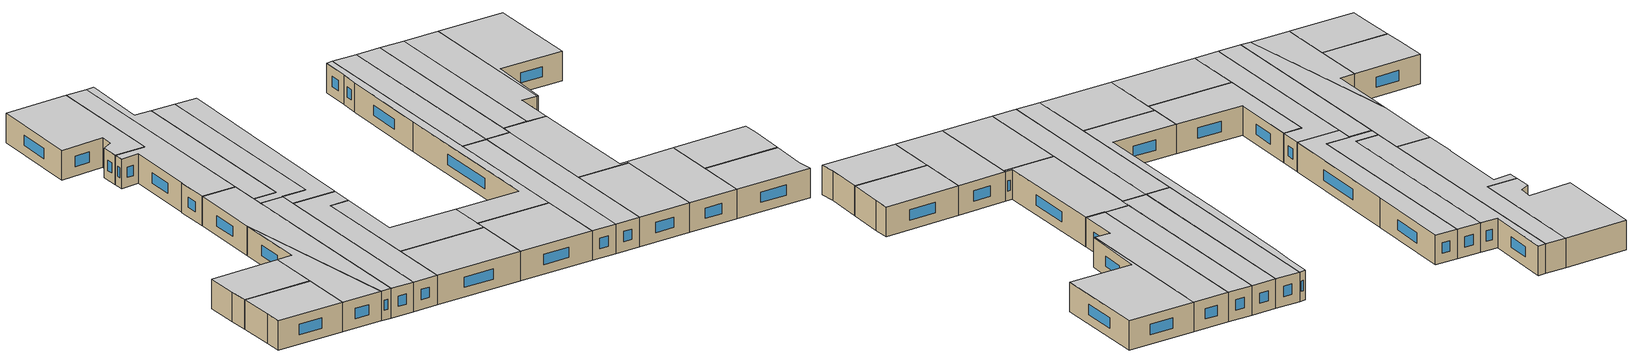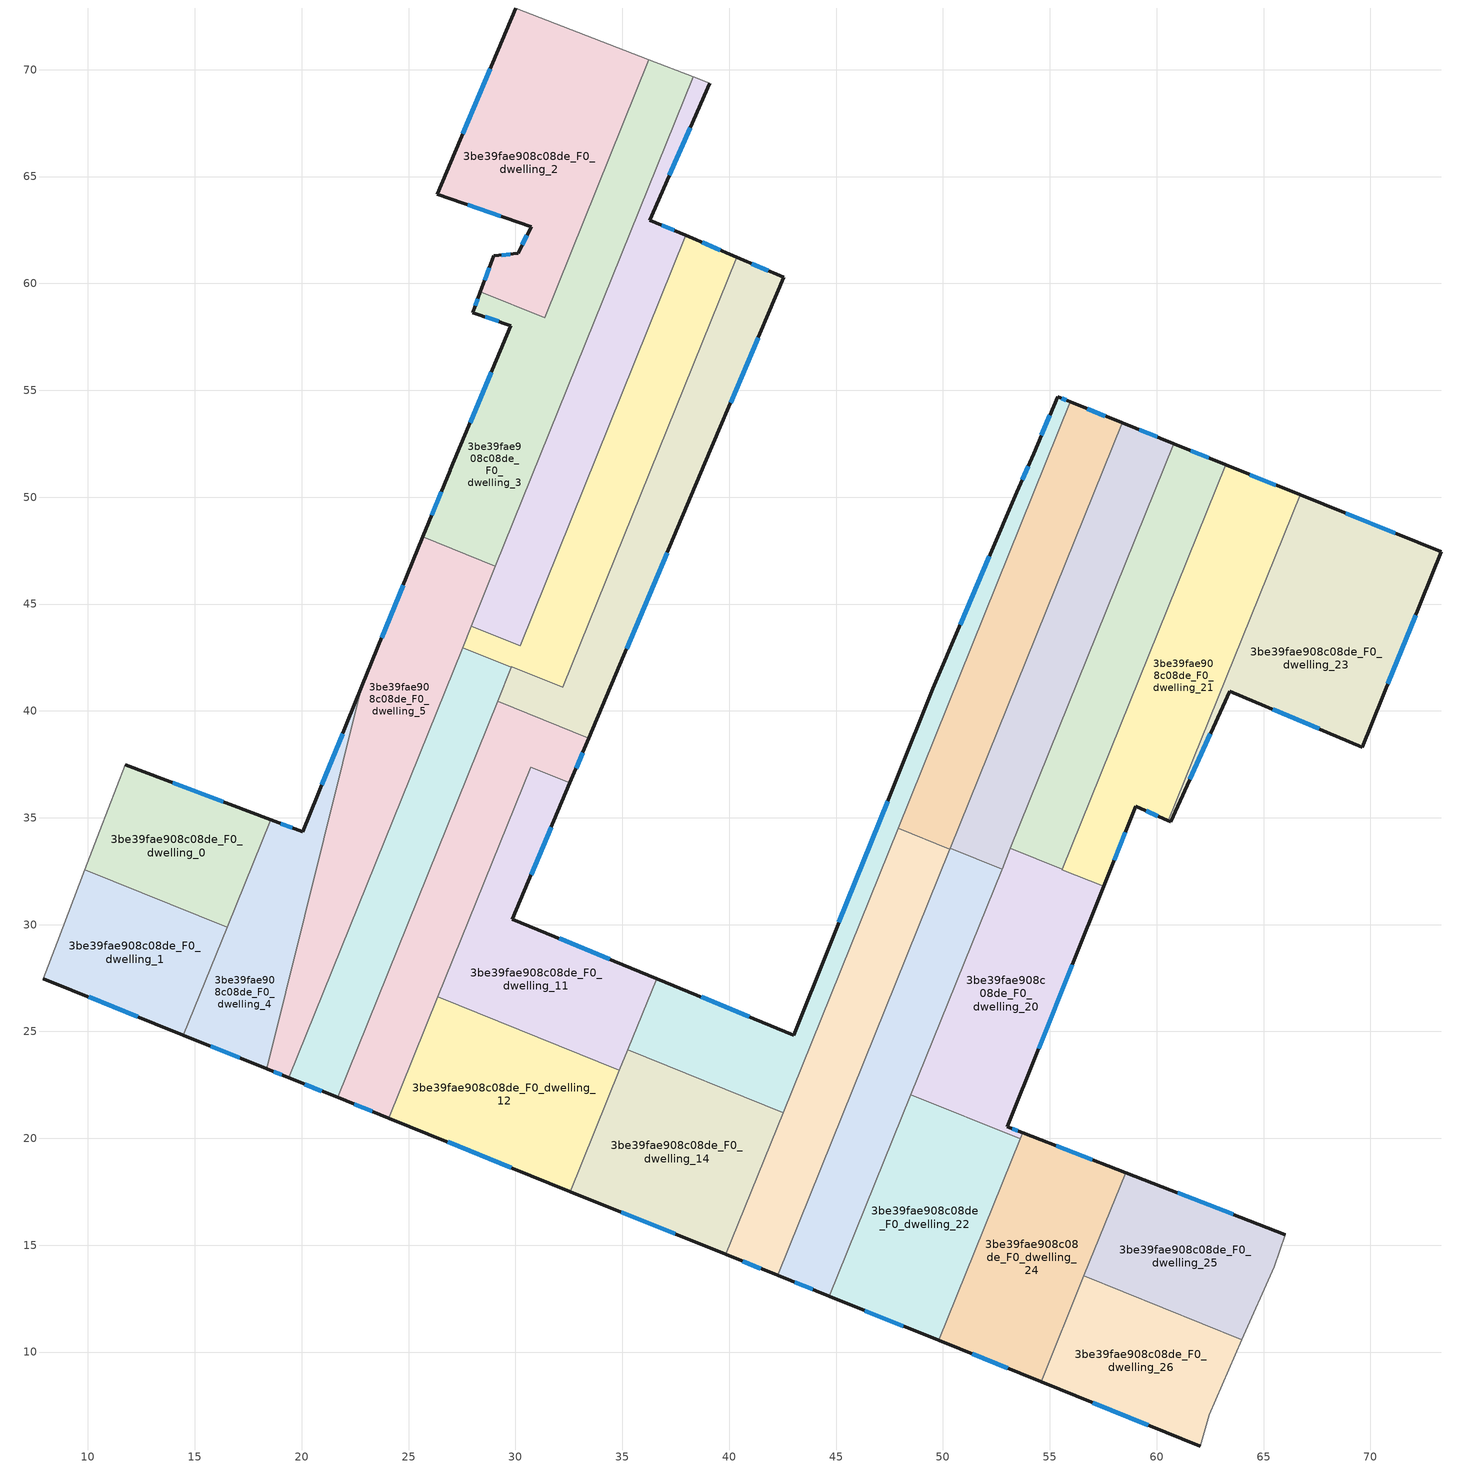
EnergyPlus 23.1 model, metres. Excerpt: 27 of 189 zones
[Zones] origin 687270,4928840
3be39fae908c08de_F0_dwelling_0
 floor ground (EU_floor_Construction): 18.54,34.91 16.51,29.87 9.85,32.56 10.54,34.39 11.75,37.49 z0
 wall outside (EU_wall_Construction): 18.54,34.91 11.75,37.49 z0:3
 wall to 3be39fae908c08de_F0_dwelling_1 (EU_wall_Construction): 9.85,32.56 16.51,29.87 z0:3
 wall adiabatic (EU_wall_Construction): 11.75,37.49 10.54,34.39 9.85,32.56 z0:3
 wall to 3be39fae908c08de_F0_dwelling_4 (EU_wall_Construction): 16.51,29.87 18.54,34.91 z0:3
 window (EU_Window_Construction): 16.33,35.75 13.96,36.65 z0.98:2.02
 ceiling to 3be39fae908c08de_F1_dwelling_0 (EU_floor_Construction): 16.51,29.87 18.54,34.91 11.75,37.49 10.54,34.39 9.85,32.56 z3
3be39fae908c08de_F0_dwelling_1
 floor ground (EU_floor_Construction): 16.51,29.87 14.47,24.83 7.91,27.48 8.56,29.18 9.85,32.56 z0
 wall outside (EU_wall_Construction): 7.91,27.48 14.47,24.83 z0:3
 wall adiabatic (EU_wall_Construction): 9.85,32.56 8.56,29.18 7.91,27.48 z0:3
 wall to 3be39fae908c08de_F0_dwelling_4 (EU_wall_Construction): 14.47,24.83 16.5,29.87 z0:3
 window (EU_Window_Construction): 10.04,26.62 12.34,25.69 z0.98:2.02
 ceiling to 3be39fae908c08de_F1_dwelling_1 (EU_floor_Construction): 14.47,24.83 16.51,29.87 9.85,32.56 8.56,29.18 7.91,27.48 z3
3be39fae908c08de_F0_dwelling_10
 floor ground (EU_floor_Construction): 33.43,38.72 32.55,36.63 30.71,37.37 24.07,20.95 21.68,21.91 29.17,40.44 z0
 wall outside (EU_wall_Construction): 32.55,36.63 33.43,38.72 / 21.68,21.91 24.07,20.95 z0:3
 wall to 3be39fae908c08de_F0_dwelling_9 (EU_wall_Construction): 33.43,38.72 29.17,40.44 z0:3
 wall to 3be39fae908c08de_F0_dwelling_11 (EU_wall_Construction): 26.36,26.62 30.71,37.37 32.55,36.63 z0:3
 wall to 3be39fae908c08de_F0_dwelling_8 (EU_wall_Construction): 29.17,40.44 21.68,21.91 z0:3
 wall to 3be39fae908c08de_F0_dwelling_12 (EU_wall_Construction): 24.07,20.95 26.36,26.62 z0:3
 window (EU_Window_Construction): 32.84,37.31 33.14,38.04 / 22.46,21.6 23.29,21.26 z0.98:2.02
 ceiling to 3be39fae908c08de_F1_dwelling_10 (EU_floor_Construction): 24.07,20.95 30.71,37.37 32.55,36.63 33.43,38.72 29.17,40.44 21.68,21.91 z3
3be39fae908c08de_F0_dwelling_11
 floor ground (EU_floor_Construction): 32.55,36.63 29.86,30.26 36.6,27.47 34.87,23.18 26.36,26.62 30.71,37.37 z0
 wall outside (EU_wall_Construction): 36.6,27.47 29.86,30.26 32.55,36.63 z0:3
 wall to 3be39fae908c08de_F0_dwelling_12 (EU_wall_Construction): 26.36,26.62 34.87,23.18 z0:3
 wall to 3be39fae908c08de_F0_dwelling_13 (EU_wall_Construction): 35.25,24.14 36.6,27.47 z0:3
 wall to 3be39fae908c08de_F0_dwelling_14 (EU_wall_Construction): 34.87,23.18 35.25,24.14 z0:3
 window (EU_Window_Construction): 30.74,32.33 31.68,34.56 / 34.41,28.38 32.05,29.35 z0.98:2.02
 ceiling to 3be39fae908c08de_F1_dwelling_11 (EU_floor_Construction): 34.87,23.18 36.6,27.47 29.86,30.26 32.55,36.63 30.71,37.37 26.36,26.62 z3
3be39fae908c08de_F0_dwelling_12
 floor ground (EU_floor_Construction): 34.87,23.18 32.57,17.51 24.07,20.95 26.36,26.62 z0
 wall outside (EU_wall_Construction): 24.07,20.95 32.57,17.51 z0:3
 wall to 3be39fae908c08de_F0_dwelling_14 (EU_wall_Construction): 32.57,17.51 34.87,23.18 z0:3
 window (EU_Window_Construction): 26.84,19.83 29.81,18.63 z0.98:2.02
 ceiling to 3be39fae908c08de_F1_dwelling_12 (EU_floor_Construction): 32.57,17.51 34.87,23.18 26.36,26.62 24.07,20.95 z3
3be39fae908c08de_F0_dwelling_13
 floor ground (EU_floor_Construction): 55.97,54.45 42.53,21.2 35.25,24.14 36.6,27.47 43.02,24.83 49.52,41.05 53.45,50.23 54.24,52.04 55.37,54.7 z0
 wall outside (EU_wall_Construction): 55.97,54.45 55.37,54.7 54.24,52.04 53.45,50.23 49.52,41.05 43.02,24.83 36.6,27.47 z0:3
 wall to 3be39fae908c08de_F0_dwelling_14 (EU_wall_Construction): 35.25,24.14 42.53,21.2 z0:3
 wall to 3be39fae908c08de_F0_dwelling_15 (EU_wall_Construction): 47.91,34.51 55.97,54.45 z0:3
 wall to 3be39fae908c08de_F0_dwelling_17 (EU_wall_Construction): 42.53,21.2 47.91,34.51 z0:3
 window (EU_Window_Construction): 47.41,35.77 45.14,30.1 / 52.17,47.24 50.8,44.03 / 53.99,51.45 53.71,50.81 / 55,53.83 54.61,52.9 / 55.77,54.53 55.57,54.62 / 40.93,25.69 38.69,26.61 z0.98:2.02
 ceiling to 3be39fae908c08de_F1_dwelling_13 (EU_floor_Construction): 42.53,21.2 55.97,54.45 55.37,54.7 54.24,52.04 53.45,50.23 49.52,41.05 43.02,24.83 36.6,27.47 35.25,24.14 z3
3be39fae908c08de_F0_dwelling_14
 floor ground (EU_floor_Construction): 42.53,21.2 39.85,14.57 32.57,17.51 35.25,24.14 z0
 wall outside (EU_wall_Construction): 32.57,17.51 39.85,14.57 z0:3
 wall to 3be39fae908c08de_F0_dwelling_17 (EU_wall_Construction): 39.85,14.57 42.53,21.2 z0:3
 window (EU_Window_Construction): 34.94,16.55 37.48,15.53 z0.98:2.02
 ceiling to 3be39fae908c08de_F1_dwelling_14 (EU_floor_Construction): 39.85,14.57 42.53,21.2 35.25,24.14 32.57,17.51 z3
3be39fae908c08de_F0_dwelling_15
 floor ground (EU_floor_Construction): 58.39,53.47 50.33,33.53 47.91,34.51 55.97,54.45 z0
 wall outside (EU_wall_Construction): 58.39,53.47 55.97,54.45 z0:3
 wall to 3be39fae908c08de_F0_dwelling_19 (EU_wall_Construction): 47.91,34.51 50.33,33.53 50.35,33.58 z0:3
 wall to 3be39fae908c08de_F0_dwelling_16 (EU_wall_Construction): 50.35,33.58 58.39,53.47 z0:3
 window (EU_Window_Construction): 57.6,53.79 56.76,54.13 z0.98:2.02
 ceiling to 3be39fae908c08de_F1_dwelling_15 (EU_floor_Construction): 50.33,33.53 58.39,53.47 55.97,54.45 47.91,34.51 z3
3be39fae908c08de_F0_dwelling_16
 floor ground (EU_floor_Construction): 60.81,52.5 52.77,32.6 50.35,33.58 58.39,53.47 z0
 wall outside (EU_wall_Construction): 60.81,52.5 58.39,53.47 z0:3
 wall to 3be39fae908c08de_F0_dwelling_19 (EU_wall_Construction): 50.35,33.58 52.77,32.6 z0:3
 wall to 3be39fae908c08de_F0_dwelling_18 (EU_wall_Construction): 53.16,33.57 60.81,52.5 z0:3
 wall to 3be39fae908c08de_F0_dwelling_20 (EU_wall_Construction): 52.77,32.6 53.16,33.57 z0:3
 window (EU_Window_Construction): 60.02,52.81 59.17,53.16 z0.98:2.02
 ceiling to 3be39fae908c08de_F1_dwelling_16 (EU_floor_Construction): 52.77,32.6 60.81,52.5 58.39,53.47 50.35,33.58 z3
3be39fae908c08de_F0_dwelling_17
 floor ground (EU_floor_Construction): 50.33,33.53 42.27,13.59 39.85,14.57 47.91,34.51 z0
 wall outside (EU_wall_Construction): 39.85,14.57 42.27,13.59 z0:3
 wall to 3be39fae908c08de_F0_dwelling_19 (EU_wall_Construction): 42.27,13.59 50.33,33.53 47.91,34.51 z0:3
 window (EU_Window_Construction): 40.64,14.25 41.48,13.91 z0.98:2.02
 ceiling to 3be39fae908c08de_F1_dwelling_17 (EU_floor_Construction): 42.27,13.59 50.33,33.53 47.91,34.51 39.85,14.57 z3
3be39fae908c08de_F0_dwelling_18
 floor ground (EU_floor_Construction): 63.22,51.52 55.58,32.6 53.16,33.58 60.81,52.5 z0
 wall outside (EU_wall_Construction): 63.22,51.52 60.81,52.5 z0:3
 wall to 3be39fae908c08de_F0_dwelling_20 (EU_wall_Construction): 53.16,33.58 55.58,32.6 z0:3
 wall to 3be39fae908c08de_F0_dwelling_21 (EU_wall_Construction): 55.58,32.6 63.22,51.52 z0:3
 window (EU_Window_Construction): 62.44,51.84 61.59,52.18 z0.98:2.02
 ceiling to 3be39fae908c08de_F1_dwelling_18 (EU_floor_Construction): 55.58,32.6 63.22,51.52 60.81,52.5 53.16,33.58 z3
3be39fae908c08de_F0_dwelling_19
 floor ground (EU_floor_Construction): 52.77,32.6 52.75,32.55 44.69,12.61 42.27,13.59 50.33,33.53 50.35,33.58 z0
 wall outside (EU_wall_Construction): 42.27,13.59 44.69,12.61 z0:3
 wall to 3be39fae908c08de_F0_dwelling_20 (EU_wall_Construction): 48.5,22.05 52.75,32.55 52.77,32.6 z0:3
 wall to 3be39fae908c08de_F0_dwelling_22 (EU_wall_Construction): 44.69,12.61 48.5,22.05 z0:3
 window (EU_Window_Construction): 43.06,13.27 43.9,12.93 z0.98:2.02
 ceiling to 3be39fae908c08de_F1_dwelling_19 (EU_floor_Construction): 44.69,12.61 52.75,32.55 52.77,32.6 50.35,33.58 50.33,33.53 42.27,13.59 z3
3be39fae908c08de_F0_dwelling_2
 floor ground (EU_floor_Construction): 36.25,70.47 31.36,58.39 28.36,59.6 28.98,61.29 30.13,61.42 30.73,62.66 26.35,64.18 30.02,72.88 z0
 wall outside (EU_wall_Construction): 30.02,72.88 26.35,64.18 30.73,62.66 30.13,61.42 28.98,61.29 28.36,59.6 z0:3
 wall adiabatic (EU_wall_Construction): 36.25,70.47 30.02,72.88 z0:3
 wall to 3be39fae908c08de_F0_dwelling_3 (EU_wall_Construction): 28.36,59.6 31.36,58.39 36.25,70.47 z0:3
 window (EU_Window_Construction): 30.54,62.25 30.33,61.82 / 27.78,63.68 29.31,63.15 / 28.83,70.05 27.55,67.01 / 28.78,60.74 28.56,60.15 / 29.76,61.37 29.36,61.33 z0.98:2.02
 ceiling to 3be39fae908c08de_F1_dwelling_2 (EU_floor_Construction): 31.36,58.39 36.25,70.47 30.02,72.88 26.35,64.18 30.73,62.66 30.13,61.42 28.98,61.29 28.36,59.6 z3
3be39fae908c08de_F0_dwelling_20
 floor ground (EU_floor_Construction): 57.52,31.79 53.01,20.54 53.73,20.26 53.61,19.98 48.5,22.05 53.16,33.58 55.58,32.6 55.57,32.58 z0
 wall outside (EU_wall_Construction): 53.73,20.26 53.01,20.54 57.52,31.79 z0:3
 wall to 3be39fae908c08de_F0_dwelling_22 (EU_wall_Construction): 48.5,22.05 53.61,19.98 z0:3
 wall to 3be39fae908c08de_F0_dwelling_21 (EU_wall_Construction): 57.52,31.79 55.57,32.58 55.58,32.6 z0:3
 wall to 3be39fae908c08de_F0_dwelling_24 (EU_wall_Construction): 53.61,19.98 53.73,20.26 z0:3
 window (EU_Window_Construction): 53.49,20.35 53.24,20.45 / 54.48,24.2 56.05,28.13 z0.98:2.02
 ceiling to 3be39fae908c08de_F1_dwelling_20 (EU_floor_Construction): 53.73,20.26 53.01,20.54 57.52,31.79 55.57,32.58 55.58,32.6 53.16,33.58 48.5,22.05 53.61,19.98 z3
3be39fae908c08de_F0_dwelling_21
 floor ground (EU_floor_Construction): 66.71,50.11 60.54,34.85 59.02,35.55 57.52,31.79 55.57,32.58 63.22,51.52 z0
 wall outside (EU_wall_Construction): 66.71,50.11 63.22,51.52 / 57.52,31.79 59.02,35.55 60.54,34.85 z0:3
 wall to 3be39fae908c08de_F0_dwelling_23 (EU_wall_Construction): 60.54,34.85 66.71,50.11 z0:3
 window (EU_Window_Construction): 65.57,50.57 64.36,51.06 / 59.52,35.32 60.05,35.08 / 58.01,33.01 58.53,34.32 z0.98:2.02
 ceiling to 3be39fae908c08de_F1_dwelling_21 (EU_floor_Construction): 60.54,34.85 66.71,50.11 63.22,51.52 55.57,32.58 57.52,31.79 59.02,35.55 z3
3be39fae908c08de_F0_dwelling_22
 floor ground (EU_floor_Construction): 53.61,19.98 49.8,10.55 44.69,12.61 48.5,22.05 z0
 wall outside (EU_wall_Construction): 44.69,12.61 49.8,10.55 z0:3
 wall to 3be39fae908c08de_F0_dwelling_24 (EU_wall_Construction): 49.8,10.55 53.61,19.98 z0:3
 window (EU_Window_Construction): 46.35,11.94 48.14,11.22 z0.98:2.02
 ceiling to 3be39fae908c08de_F1_dwelling_22 (EU_floor_Construction): 49.8,10.55 53.61,19.98 48.5,22.05 44.69,12.61 z3
3be39fae908c08de_F0_dwelling_23
 floor ground (EU_floor_Construction): 73.31,47.43 69.62,38.3 63.41,40.92 60.65,34.81 60.54,34.85 66.71,50.11 z0
 wall outside (EU_wall_Construction): 60.54,34.85 60.65,34.81 63.41,40.92 69.62,38.3 73.31,47.43 66.71,50.11 z0:3
 window (EU_Window_Construction): 70.82,41.27 72.11,44.47 / 65.43,40.07 67.6,39.15 / 61.55,36.79 62.51,38.93 / 71.16,48.3 68.86,49.24 z0.98:2.02
 ceiling to 3be39fae908c08de_F1_dwelling_23 (EU_floor_Construction): 69.62,38.3 73.31,47.43 66.71,50.11 60.54,34.85 60.65,34.81 63.41,40.92 z3
3be39fae908c08de_F0_dwelling_24
 floor ground (EU_floor_Construction): 58.55,18.39 54.6,8.61 49.8,10.55 53.73,20.26 z0
 wall outside (EU_wall_Construction): 49.8,10.55 54.6,8.61 / 58.55,18.39 53.73,20.26 z0:3
 wall to 3be39fae908c08de_F0_dwelling_26 (EU_wall_Construction): 54.6,8.61 56.6,13.56 z0:3
 wall to 3be39fae908c08de_F0_dwelling_25 (EU_wall_Construction): 56.6,13.56 58.55,18.39 z0:3
 window (EU_Window_Construction): 51.36,9.92 53.04,9.24 / 56.98,19 55.3,19.65 z0.98:2.02
 ceiling to 3be39fae908c08de_F1_dwelling_24 (EU_floor_Construction): 54.6,8.61 58.55,18.39 53.73,20.26 49.8,10.55 z3
3be39fae908c08de_F0_dwelling_25
 floor ground (EU_floor_Construction): 66.02,15.5 65.5,14 63.99,10.58 56.6,13.56 58.55,18.39 z0
 wall outside (EU_wall_Construction): 66.02,15.5 58.55,18.39 z0:3
 wall adiabatic (EU_wall_Construction): 63.99,10.58 65.5,14 66.02,15.5 z0:3
 wall to 3be39fae908c08de_F0_dwelling_26 (EU_wall_Construction): 56.6,13.56 63.99,10.58 z0:3
 window (EU_Window_Construction): 63.59,16.44 60.98,17.45 z0.98:2.02
 ceiling to 3be39fae908c08de_F1_dwelling_25 (EU_floor_Construction): 63.99,10.58 65.5,14 66.02,15.5 58.55,18.39 56.6,13.56 z3
3be39fae908c08de_F0_dwelling_26
 floor ground (EU_floor_Construction): 63.99,10.58 62.45,7.08 62.03,5.61 54.6,8.61 56.6,13.56 z0
 wall outside (EU_wall_Construction): 54.6,8.61 62.03,5.61 z0:3
 wall adiabatic (EU_wall_Construction): 62.03,5.61 62.45,7.08 63.99,10.58 z0:3
 window (EU_Window_Construction): 57.01,7.63 59.61,6.58 z0.98:2.02
 ceiling to 3be39fae908c08de_F1_dwelling_26 (EU_floor_Construction): 62.03,5.61 62.45,7.08 63.99,10.58 56.6,13.56 54.6,8.61 z3
3be39fae908c08de_F0_dwelling_3
 floor ground (EU_floor_Construction): 38.32,69.67 29.07,46.77 25.67,48.14 26.94,51.26 26.96,51.29 29.79,58.03 28,58.63 28.36,59.6 31.36,58.39 36.25,70.47 z0
 wall outside (EU_wall_Construction): 28.36,59.6 28,58.63 29.79,58.03 26.96,51.29 26.94,51.26 25.67,48.14 z0:3
 wall adiabatic (EU_wall_Construction): 38.32,69.67 36.25,70.47 z0:3
 wall to 3be39fae908c08de_F0_dwelling_5 (EU_wall_Construction): 25.67,48.14 29.07,46.77 z0:3
 wall to 3be39fae908c08de_F0_dwelling_6 (EU_wall_Construction): 29.07,46.77 38.32,69.67 z0:3
 window (EU_Window_Construction): 28.87,55.84 27.88,53.48 / 28.58,58.43 29.21,58.22 / 28.24,59.29 28.12,58.94 / 26.53,50.24 26.09,49.15 z0.98:2.02
 ceiling to 3be39fae908c08de_F1_dwelling_3 (EU_floor_Construction): 29.07,46.77 38.32,69.67 36.25,70.47 31.36,58.39 28.36,59.6 28,58.63 29.79,58.03 26.96,51.29 26.94,51.26 25.67,48.14 z3
3be39fae908c08de_F0_dwelling_4
 floor ground (EU_floor_Construction): 22.82,41.14 18.36,23.25 14.47,24.83 18.54,34.91 20.04,34.34 z0
 wall outside (EU_wall_Construction): 22.82,41.14 20.04,34.34 18.54,34.91 / 14.47,24.83 18.36,23.25 z0:3
 wall to 3be39fae908c08de_F0_dwelling_5 (EU_wall_Construction): 18.36,23.25 22.82,41.14 z0:3
 window (EU_Window_Construction): 19.55,34.52 19.03,34.72 / 21.92,38.93 20.95,36.55 / 15.74,24.32 17.1,23.76 z0.98:2.02
 ceiling to 3be39fae908c08de_F1_dwelling_4 (EU_floor_Construction): 18.36,23.25 22.82,41.14 20.04,34.34 18.54,34.91 14.47,24.83 z3
3be39fae908c08de_F0_dwelling_5
 floor ground (EU_floor_Construction): 29.07,46.77 19.39,22.84 18.36,23.25 22.82,41.14 25.67,48.14 z0
 wall outside (EU_wall_Construction): 25.67,48.14 22.82,41.14 / 18.36,23.25 19.39,22.84 z0:3
 wall to 3be39fae908c08de_F0_dwelling_8 (EU_wall_Construction): 19.39,22.84 27.52,42.95 z0:3
 wall to 3be39fae908c08de_F0_dwelling_7 (EU_wall_Construction): 27.52,42.95 27.93,43.96 z0:3
 wall to 3be39fae908c08de_F0_dwelling_6 (EU_wall_Construction): 27.93,43.96 29.07,46.77 z0:3
 window (EU_Window_Construction): 24.74,45.87 23.75,43.42 / 18.7,23.12 19.06,22.97 z0.98:2.02
 ceiling to 3be39fae908c08de_F1_dwelling_5 (EU_floor_Construction): 19.39,22.84 29.07,46.77 25.67,48.14 22.82,41.14 18.36,23.25 z3
3be39fae908c08de_F0_dwelling_6
 floor ground (EU_floor_Construction): 39.08,69.38 36.29,62.97 37.98,62.25 30.22,43.04 27.93,43.96 38.32,69.67 z0
 wall outside (EU_wall_Construction): 37.98,62.25 36.29,62.97 39.08,69.38 z0:3
 wall adiabatic (EU_wall_Construction): 39.08,69.38 38.32,69.67 z0:3
 wall to 3be39fae908c08de_F0_dwelling_7 (EU_wall_Construction): 27.93,43.96 30.22,43.04 37.98,62.25 z0:3
 window (EU_Window_Construction): 37.2,65.05 38.17,67.29 / 37.43,62.48 36.84,62.73 z0.98:2.02
 ceiling to 3be39fae908c08de_F1_dwelling_6 (EU_floor_Construction): 30.22,43.04 37.98,62.25 36.29,62.97 39.08,69.38 38.32,69.67 27.93,43.96 z3
3be39fae908c08de_F0_dwelling_7
 floor ground (EU_floor_Construction): 40.35,61.23 32.21,41.1 29.82,42.07 29.81,42.03 27.52,42.95 27.93,43.96 30.22,43.04 37.98,62.25 z0
 wall outside (EU_wall_Construction): 40.35,61.23 37.98,62.25 z0:3
 wall to 3be39fae908c08de_F0_dwelling_9 (EU_wall_Construction): 29.81,42.03 29.82,42.07 32.21,41.1 40.35,61.23 z0:3
 wall to 3be39fae908c08de_F0_dwelling_8 (EU_wall_Construction): 27.52,42.95 29.81,42.03 z0:3
 window (EU_Window_Construction): 39.58,61.56 38.75,61.91 z0.98:2.02
 ceiling to 3be39fae908c08de_F1_dwelling_7 (EU_floor_Construction): 32.21,41.1 40.35,61.23 37.98,62.25 30.22,43.04 27.93,43.96 27.52,42.95 29.81,42.03 29.82,42.07 z3
3be39fae908c08de_F0_dwelling_8
 floor ground (EU_floor_Construction): 29.81,42.03 21.68,21.91 19.39,22.84 27.52,42.95 z0
 wall outside (EU_wall_Construction): 19.39,22.84 21.68,21.91 z0:3
 wall to 3be39fae908c08de_F0_dwelling_9 (EU_wall_Construction): 29.16,40.44 29.81,42.03 z0:3
 window (EU_Window_Construction): 20.14,22.54 20.94,22.21 z0.98:2.02
 ceiling to 3be39fae908c08de_F1_dwelling_8 (EU_floor_Construction): 21.68,21.91 29.81,42.03 27.52,42.95 19.39,22.84 z3
3be39fae908c08de_F0_dwelling_9
 floor ground (EU_floor_Construction): 42.55,60.29 38.86,51.6 33.43,38.72 29.17,40.44 29.82,42.07 32.21,41.1 40.35,61.23 z0
 wall outside (EU_wall_Construction): 33.43,38.72 38.86,51.6 42.55,60.29 40.35,61.23 z0:3
 window (EU_Window_Construction): 41.84,60.59 41.07,60.92 / 40.06,54.42 41.35,57.46 / 35.2,42.9 37.1,47.41 z0.98:2.02
 ceiling to 3be39fae908c08de_F1_dwelling_9 (EU_floor_Construction): 33.43,38.72 38.86,51.6 42.55,60.29 40.35,61.23 32.21,41.1 29.82,42.07 29.17,40.44 z3
[Building]
EU S2 Campaign: North Axis=0; Terrain=City; Solar Distribution=FullExterior
[Site:Location]
Bologna: Latitude=44.5; Longitude=11.25; Time Zone=1; Elevation=37
[SizingPeriod:WeatherFileDays]
AnnualSizingPeriod: Begin Month=1; Begin Day of Month=1; End Month=12; End Day of Month=31; Day of Week for Start Day=Monday; Use Weather File Daylight Saving Period=No; Use Weather File Rain and Snow Indicators=No
[MATERIAL]
EU_InternalMass_Material: Roughness=MediumRough; Thickness=0.1; Conductivity=1; Density=1800; Specific Heat=900; Thermal Absorptance=0.9; Solar Absorptance=0.7; Visible Absorptance=0.7
[MATERIAL:NOMASS] Roughness=MediumRough; Thermal Absorptance=0.9; Solar Absorptance=0.7; Visible Absorptance=0.7
Name | Thermal Resistance
EU_wall_NoMass | 0.905828
EU_floor_NoMass | 0.67114
[WINDOWMATERIAL:SIMPLEGLAZINGSYSTEM]
EU_Window_SimpleGlazing: UFactor=4.52486; Solar Heat Gain Coefficient=0.85; Visible Transmittance=0.85
[CONSTRUCTION]
EU_wall_Construction: EU_wall_NoMass
EU_floor_Construction: EU_floor_NoMass
EU_Window_Construction: EU_Window_SimpleGlazing
EU_InternalMass_Construction: EU_InternalMass_Material
[ZONE] Type=1; Multiplier=1; Ceiling Height=autocalculate; Floor Area=autocalculate; Part of Total Floor Area=Yes
Name | Volume
3be39fae908c08de_F0_dwelling_0 | 116.206
3be39fae908c08de_F0_dwelling_1 | 116.202
3be39fae908c08de_F0_dwelling_10 | 168.331
3be39fae908c08de_F0_dwelling_11 | 168.342
3be39fae908c08de_F0_dwelling_12 | 168.356
3be39fae908c08de_F0_dwelling_13; 3be39fae908c08de_F0_dwelling_14 | 168.341
3be39fae908c08de_F0_dwelling_15 | 168.348
3be39fae908c08de_F0_dwelling_16 | 167.947
3be39fae908c08de_F0_dwelling_17 | 168.357
3be39fae908c08de_F0_dwelling_18 | 159.724
3be39fae908c08de_F0_dwelling_19 | 168.722
3be39fae908c08de_F0_dwelling_2 | 220.452
3be39fae908c08de_F0_dwelling_20 | 176.969
3be39fae908c08de_F0_dwelling_21 | 210.297
3be39fae908c08de_F0_dwelling_22; 3be39fae908c08de_F0_dwelling_6 | 168.363
3be39fae908c08de_F0_dwelling_23 | 214.471
3be39fae908c08de_F0_dwelling_24 | 162.975
3be39fae908c08de_F0_dwelling_25 | 126.991
3be39fae908c08de_F0_dwelling_26 | 126.985
3be39fae908c08de_F0_dwelling_3 | 218.662
3be39fae908c08de_F0_dwelling_4 | 123.959
3be39fae908c08de_F0_dwelling_5 | 214.555
3be39fae908c08de_F0_dwelling_7 | 176.402
3be39fae908c08de_F0_dwelling_8 | 160.315
3be39fae908c08de_F0_dwelling_9 | 168.313
[INTERNALMASS] Construction=EU_InternalMass_Construction
Name | Zone or ZoneList | Surface Area
3be39fae908c08de_F0_dwelling_0_EU_InternalMass | 3be39fae908c08de_F0_dwelling_0 | 38.7339
3be39fae908c08de_F0_dwelling_1_EU_InternalMass | 3be39fae908c08de_F0_dwelling_1 | 38.7339
3be39fae908c08de_F0_dwelling_2_EU_InternalMass | 3be39fae908c08de_F0_dwelling_2 | 73.4819
3be39fae908c08de_F0_dwelling_3_EU_InternalMass | 3be39fae908c08de_F0_dwelling_3 | 72.8845
3be39fae908c08de_F0_dwelling_4_EU_InternalMass | 3be39fae908c08de_F0_dwelling_4 | 41.3189
3be39fae908c08de_F0_dwelling_5_EU_InternalMass | 3be39fae908c08de_F0_dwelling_5 | 71.5164
3be39fae908c08de_F0_dwelling_6_EU_InternalMass | 3be39fae908c08de_F0_dwelling_6 | 56.1212
3be39fae908c08de_F0_dwelling_7_EU_InternalMass | 3be39fae908c08de_F0_dwelling_7 | 58.8052
3be39fae908c08de_F0_dwelling_8_EU_InternalMass | 3be39fae908c08de_F0_dwelling_8 | 53.441
3be39fae908c08de_F0_dwelling_9_EU_InternalMass | 3be39fae908c08de_F0_dwelling_9 | 56.1043
3be39fae908c08de_F0_dwelling_10_EU_InternalMass | 3be39fae908c08de_F0_dwelling_10 | 56.1109
3be39fae908c08de_F0_dwelling_11_EU_InternalMass | 3be39fae908c08de_F0_dwelling_11 | 56.1133
3be39fae908c08de_F0_dwelling_12_EU_InternalMass | 3be39fae908c08de_F0_dwelling_12 | 56.1186
3be39fae908c08de_F0_dwelling_13_EU_InternalMass | 3be39fae908c08de_F0_dwelling_13 | 56.1133
3be39fae908c08de_F0_dwelling_14_EU_InternalMass | 3be39fae908c08de_F0_dwelling_14 | 56.113
3be39fae908c08de_F0_dwelling_15_EU_InternalMass | 3be39fae908c08de_F0_dwelling_15 | 56.1159
3be39fae908c08de_F0_dwelling_16_EU_InternalMass | 3be39fae908c08de_F0_dwelling_16 | 55.979
3be39fae908c08de_F0_dwelling_17_EU_InternalMass | 3be39fae908c08de_F0_dwelling_17 | 56.1192
3be39fae908c08de_F0_dwelling_18_EU_InternalMass | 3be39fae908c08de_F0_dwelling_18 | 53.2406
3be39fae908c08de_F0_dwelling_19_EU_InternalMass | 3be39fae908c08de_F0_dwelling_19 | 56.2447
3be39fae908c08de_F0_dwelling_20_EU_InternalMass | 3be39fae908c08de_F0_dwelling_20 | 58.9878
3be39fae908c08de_F0_dwelling_21_EU_InternalMass | 3be39fae908c08de_F0_dwelling_21 | 70.0958
3be39fae908c08de_F0_dwelling_22_EU_InternalMass | 3be39fae908c08de_F0_dwelling_22 | 56.1199
3be39fae908c08de_F0_dwelling_23_EU_InternalMass | 3be39fae908c08de_F0_dwelling_23 | 71.4936
3be39fae908c08de_F0_dwelling_24_EU_InternalMass | 3be39fae908c08de_F0_dwelling_24 | 54.3247
3be39fae908c08de_F0_dwelling_25_EU_InternalMass | 3be39fae908c08de_F0_dwelling_25 | 42.3306
3be39fae908c08de_F0_dwelling_26_EU_InternalMass | 3be39fae908c08de_F0_dwelling_26 | 42.3281
[OTHEREQUIPMENT] Fuel Type=Electricity; Design Level Calculation Method=Watts/Area; Power per Zone Floor Area=1; Fraction Latent=0; Fraction Radiant=0; Fraction Lost=0; Carbon Dioxide Generation Rate=0; EndUse Subcategory=EU_Step8_InternalGains
Name | Zone or ZoneList or Space or SpaceList | Schedule
EU_Step8_InternalGain_3be39fae908c08de_F0_dwelling_0_f000 | 3be39fae908c08de_F0_dwelling_0 | EU_Step8_GainSchedule_3be39fae908c08de_F0_dwelling_0_f000
EU_Step8_InternalGain_3be39fae908c08de_F0_dwelling_1_f000 | 3be39fae908c08de_F0_dwelling_1 | EU_Step8_GainSchedule_3be39fae908c08de_F0_dwelling_1_f000
EU_Step8_InternalGain_3be39fae908c08de_F0_dwelling_2_f000 | 3be39fae908c08de_F0_dwelling_2 | EU_Step8_GainSchedule_3be39fae908c08de_F0_dwelling_2_f000
EU_Step8_InternalGain_3be39fae908c08de_F0_dwelling_3_f000 | 3be39fae908c08de_F0_dwelling_3 | EU_Step8_GainSchedule_3be39fae908c08de_F0_dwelling_3_f000
EU_Step8_InternalGain_3be39fae908c08de_F0_dwelling_4_f000 | 3be39fae908c08de_F0_dwelling_4 | EU_Step8_GainSchedule_3be39fae908c08de_F0_dwelling_4_f000
EU_Step8_InternalGain_3be39fae908c08de_F0_dwelling_5_f000 | 3be39fae908c08de_F0_dwelling_5 | EU_Step8_GainSchedule_3be39fae908c08de_F0_dwelling_5_f000
EU_Step8_InternalGain_3be39fae908c08de_F0_dwelling_6_f000 | 3be39fae908c08de_F0_dwelling_6 | EU_Step8_GainSchedule_3be39fae908c08de_F0_dwelling_6_f000
EU_Step8_InternalGain_3be39fae908c08de_F0_dwelling_7_f000 | 3be39fae908c08de_F0_dwelling_7 | EU_Step8_GainSchedule_3be39fae908c08de_F0_dwelling_7_f000
EU_Step8_InternalGain_3be39fae908c08de_F0_dwelling_8_f000 | 3be39fae908c08de_F0_dwelling_8 | EU_Step8_GainSchedule_3be39fae908c08de_F0_dwelling_8_f000
EU_Step8_InternalGain_3be39fae908c08de_F0_dwelling_9_f000 | 3be39fae908c08de_F0_dwelling_9 | EU_Step8_GainSchedule_3be39fae908c08de_F0_dwelling_9_f000
EU_Step8_InternalGain_3be39fae908c08de_F0_dwelling_10_f000 | 3be39fae908c08de_F0_dwelling_10 | EU_Step8_GainSchedule_3be39fae908c08de_F0_dwelling_10_f000
EU_Step8_InternalGain_3be39fae908c08de_F0_dwelling_11_f000 | 3be39fae908c08de_F0_dwelling_11 | EU_Step8_GainSchedule_3be39fae908c08de_F0_dwelling_11_f000
EU_Step8_InternalGain_3be39fae908c08de_F0_dwelling_12_f000 | 3be39fae908c08de_F0_dwelling_12 | EU_Step8_GainSchedule_3be39fae908c08de_F0_dwelling_12_f000
EU_Step8_InternalGain_3be39fae908c08de_F0_dwelling_13_f000 | 3be39fae908c08de_F0_dwelling_13 | EU_Step8_GainSchedule_3be39fae908c08de_F0_dwelling_13_f000
EU_Step8_InternalGain_3be39fae908c08de_F0_dwelling_14_f000 | 3be39fae908c08de_F0_dwelling_14 | EU_Step8_GainSchedule_3be39fae908c08de_F0_dwelling_14_f000
EU_Step8_InternalGain_3be39fae908c08de_F0_dwelling_15_f000 | 3be39fae908c08de_F0_dwelling_15 | EU_Step8_GainSchedule_3be39fae908c08de_F0_dwelling_15_f000
EU_Step8_InternalGain_3be39fae908c08de_F0_dwelling_16_f000 | 3be39fae908c08de_F0_dwelling_16 | EU_Step8_GainSchedule_3be39fae908c08de_F0_dwelling_16_f000
EU_Step8_InternalGain_3be39fae908c08de_F0_dwelling_17_f000 | 3be39fae908c08de_F0_dwelling_17 | EU_Step8_GainSchedule_3be39fae908c08de_F0_dwelling_17_f000
EU_Step8_InternalGain_3be39fae908c08de_F0_dwelling_18_f000 | 3be39fae908c08de_F0_dwelling_18 | EU_Step8_GainSchedule_3be39fae908c08de_F0_dwelling_18_f000
EU_Step8_InternalGain_3be39fae908c08de_F0_dwelling_19_f000 | 3be39fae908c08de_F0_dwelling_19 | EU_Step8_GainSchedule_3be39fae908c08de_F0_dwelling_19_f000
EU_Step8_InternalGain_3be39fae908c08de_F0_dwelling_20_f000 | 3be39fae908c08de_F0_dwelling_20 | EU_Step8_GainSchedule_3be39fae908c08de_F0_dwelling_20_f000
EU_Step8_InternalGain_3be39fae908c08de_F0_dwelling_21_f000 | 3be39fae908c08de_F0_dwelling_21 | EU_Step8_GainSchedule_3be39fae908c08de_F0_dwelling_21_f000
EU_Step8_InternalGain_3be39fae908c08de_F0_dwelling_22_f000 | 3be39fae908c08de_F0_dwelling_22 | EU_Step8_GainSchedule_3be39fae908c08de_F0_dwelling_22_f000
EU_Step8_InternalGain_3be39fae908c08de_F0_dwelling_23_f000 | 3be39fae908c08de_F0_dwelling_23 | EU_Step8_GainSchedule_3be39fae908c08de_F0_dwelling_23_f000
EU_Step8_InternalGain_3be39fae908c08de_F0_dwelling_24_f000 | 3be39fae908c08de_F0_dwelling_24 | EU_Step8_GainSchedule_3be39fae908c08de_F0_dwelling_24_f000
EU_Step8_InternalGain_3be39fae908c08de_F0_dwelling_25_f000 | 3be39fae908c08de_F0_dwelling_25 | EU_Step8_GainSchedule_3be39fae908c08de_F0_dwelling_25_f000
EU_Step8_InternalGain_3be39fae908c08de_F0_dwelling_26_f000 | 3be39fae908c08de_F0_dwelling_26 | EU_Step8_GainSchedule_3be39fae908c08de_F0_dwelling_26_f000
[ZONEVENTILATION:DESIGNFLOWRATE] Schedule=EU_AlwaysOn; Design Flow Rate Calculation Method=AirChanges/Hour; Air Changes per Hour=0.73129; Ventilation Type=Natural; Fan Pressure Rise=0; Fan Total Efficiency=1; Constant Term Coefficient=1; Temperature Term Coefficient=0; Velocity Term Coefficient=0; Velocity Squared Term Coefficient=0; Minimum Indoor Temperature=-100; Maximum Indoor Temperature=100; Delta Temperature=-100; Minimum Outdoor Temperature=-100; Maximum Outdoor Temperature=100; Maximum Wind Speed=40
Name | Zone or ZoneList or Space or SpaceList
EU_ConstantAir_3be39fae908c08de_F0_dwelling_0 | 3be39fae908c08de_F0_dwelling_0
EU_ConstantAir_3be39fae908c08de_F0_dwelling_1 | 3be39fae908c08de_F0_dwelling_1
EU_ConstantAir_3be39fae908c08de_F0_dwelling_2 | 3be39fae908c08de_F0_dwelling_2
EU_ConstantAir_3be39fae908c08de_F0_dwelling_3 | 3be39fae908c08de_F0_dwelling_3
EU_ConstantAir_3be39fae908c08de_F0_dwelling_4 | 3be39fae908c08de_F0_dwelling_4
EU_ConstantAir_3be39fae908c08de_F0_dwelling_5 | 3be39fae908c08de_F0_dwelling_5
EU_ConstantAir_3be39fae908c08de_F0_dwelling_6 | 3be39fae908c08de_F0_dwelling_6
EU_ConstantAir_3be39fae908c08de_F0_dwelling_7 | 3be39fae908c08de_F0_dwelling_7
EU_ConstantAir_3be39fae908c08de_F0_dwelling_8 | 3be39fae908c08de_F0_dwelling_8
EU_ConstantAir_3be39fae908c08de_F0_dwelling_9 | 3be39fae908c08de_F0_dwelling_9
EU_ConstantAir_3be39fae908c08de_F0_dwelling_10 | 3be39fae908c08de_F0_dwelling_10
EU_ConstantAir_3be39fae908c08de_F0_dwelling_11 | 3be39fae908c08de_F0_dwelling_11
EU_ConstantAir_3be39fae908c08de_F0_dwelling_12 | 3be39fae908c08de_F0_dwelling_12
EU_ConstantAir_3be39fae908c08de_F0_dwelling_13 | 3be39fae908c08de_F0_dwelling_13
EU_ConstantAir_3be39fae908c08de_F0_dwelling_14 | 3be39fae908c08de_F0_dwelling_14
EU_ConstantAir_3be39fae908c08de_F0_dwelling_15 | 3be39fae908c08de_F0_dwelling_15
EU_ConstantAir_3be39fae908c08de_F0_dwelling_16 | 3be39fae908c08de_F0_dwelling_16
EU_ConstantAir_3be39fae908c08de_F0_dwelling_17 | 3be39fae908c08de_F0_dwelling_17
EU_ConstantAir_3be39fae908c08de_F0_dwelling_18 | 3be39fae908c08de_F0_dwelling_18
EU_ConstantAir_3be39fae908c08de_F0_dwelling_19 | 3be39fae908c08de_F0_dwelling_19
EU_ConstantAir_3be39fae908c08de_F0_dwelling_20 | 3be39fae908c08de_F0_dwelling_20
EU_ConstantAir_3be39fae908c08de_F0_dwelling_21 | 3be39fae908c08de_F0_dwelling_21
EU_ConstantAir_3be39fae908c08de_F0_dwelling_22 | 3be39fae908c08de_F0_dwelling_22
EU_ConstantAir_3be39fae908c08de_F0_dwelling_23 | 3be39fae908c08de_F0_dwelling_23
EU_ConstantAir_3be39fae908c08de_F0_dwelling_24 | 3be39fae908c08de_F0_dwelling_24
EU_ConstantAir_3be39fae908c08de_F0_dwelling_25 | 3be39fae908c08de_F0_dwelling_25
EU_ConstantAir_3be39fae908c08de_F0_dwelling_26 | 3be39fae908c08de_F0_dwelling_26
[HVACTEMPLATE:THERMOSTAT] Constant Heating Setpoint=20; Constant Cooling Setpoint=50
EU_HeatOnly_3be39fae908c08de_F0_dwelling_0; EU_HeatOnly_3be39fae908c08de_F0_dwelling_1; EU_HeatOnly_3be39fae908c08de_F0_dwelling_2; EU_HeatOnly_3be39fae908c08de_F0_dwelling_3; EU_HeatOnly_3be39fae908c08de_F0_dwelling_4; EU_HeatOnly_3be39fae908c08de_F0_dwelling_5; EU_HeatOnly_3be39fae908c08de_F0_dwelling_6; EU_HeatOnly_3be39fae908c08de_F0_dwelling_7; EU_HeatOnly_3be39fae908c08de_F0_dwelling_8; EU_HeatOnly_3be39fae908c08de_F0_dwelling_9; EU_HeatOnly_3be39fae908c08de_F0_dwelling_10; EU_HeatOnly_3be39fae908c08de_F0_dwelling_11; EU_HeatOnly_3be39fae908c08de_F0_dwelling_12; EU_HeatOnly_3be39fae908c08de_F0_dwelling_13; EU_HeatOnly_3be39fae908c08de_F0_dwelling_14; EU_HeatOnly_3be39fae908c08de_F0_dwelling_15; EU_HeatOnly_3be39fae908c08de_F0_dwelling_16; EU_HeatOnly_3be39fae908c08de_F0_dwelling_17; EU_HeatOnly_3be39fae908c08de_F0_dwelling_18; EU_HeatOnly_3be39fae908c08de_F0_dwelling_19; EU_HeatOnly_3be39fae908c08de_F0_dwelling_20; EU_HeatOnly_3be39fae908c08de_F0_dwelling_21; EU_HeatOnly_3be39fae908c08de_F0_dwelling_22; EU_HeatOnly_3be39fae908c08de_F0_dwelling_23; EU_HeatOnly_3be39fae908c08de_F0_dwelling_24; EU_HeatOnly_3be39fae908c08de_F0_dwelling_25; EU_HeatOnly_3be39fae908c08de_F0_dwelling_26; EU_HeatOnly_3be39fae908c08de_F1_dwelling_0; EU_HeatOnly_3be39fae908c08de_F1_dwelling_1; EU_HeatOnly_3be39fae908c08de_F1_dwelling_2; EU_HeatOnly_3be39fae908c08de_F1_dwelling_3; EU_HeatOnly_3be39fae908c08de_F1_dwelling_4; EU_HeatOnly_3be39fae908c08de_F1_dwelling_5; EU_HeatOnly_3be39fae908c08de_F1_dwelling_6; EU_HeatOnly_3be39fae908c08de_F1_dwelling_7; EU_HeatOnly_3be39fae908c08de_F1_dwelling_8; EU_HeatOnly_3be39fae908c08de_F1_dwelling_9; EU_HeatOnly_3be39fae908c08de_F1_dwelling_10; EU_HeatOnly_3be39fae908c08de_F1_dwelling_11; EU_HeatOnly_3be39fae908c08de_F1_dwelling_12; EU_HeatOnly_3be39fae908c08de_F1_dwelling_13; EU_HeatOnly_3be39fae908c08de_F1_dwelling_14; EU_HeatOnly_3be39fae908c08de_F1_dwelling_15; EU_HeatOnly_3be39fae908c08de_F1_dwelling_16; EU_HeatOnly_3be39fae908c08de_F1_dwelling_17; EU_HeatOnly_3be39fae908c08de_F1_dwelling_18; EU_HeatOnly_3be39fae908c08de_F1_dwelling_19; EU_HeatOnly_3be39fae908c08de_F1_dwelling_20; EU_HeatOnly_3be39fae908c08de_F1_dwelling_21; EU_HeatOnly_3be39fae908c08de_F1_dwelling_22; EU_HeatOnly_3be39fae908c08de_F1_dwelling_23; EU_HeatOnly_3be39fae908c08de_F1_dwelling_24; EU_HeatOnly_3be39fae908c08de_F1_dwelling_25; EU_HeatOnly_3be39fae908c08de_F1_dwelling_26; EU_HeatOnly_3be39fae908c08de_F2_dwelling_0; EU_HeatOnly_3be39fae908c08de_F2_dwelling_1; EU_HeatOnly_3be39fae908c08de_F2_dwelling_2; EU_HeatOnly_3be39fae908c08de_F2_dwelling_3; EU_HeatOnly_3be39fae908c08de_F2_dwelling_4; EU_HeatOnly_3be39fae908c08de_F2_dwelling_5; EU_HeatOnly_3be39fae908c08de_F2_dwelling_6; EU_HeatOnly_3be39fae908c08de_F2_dwelling_7; EU_HeatOnly_3be39fae908c08de_F2_dwelling_8; EU_HeatOnly_3be39fae908c08de_F2_dwelling_9; EU_HeatOnly_3be39fae908c08de_F2_dwelling_10; EU_HeatOnly_3be39fae908c08de_F2_dwelling_11; EU_HeatOnly_3be39fae908c08de_F2_dwelling_12; EU_HeatOnly_3be39fae908c08de_F2_dwelling_13; EU_HeatOnly_3be39fae908c08de_F2_dwelling_14; EU_HeatOnly_3be39fae908c08de_F2_dwelling_15; EU_HeatOnly_3be39fae908c08de_F2_dwelling_16; EU_HeatOnly_3be39fae908c08de_F2_dwelling_17; EU_HeatOnly_3be39fae908c08de_F2_dwelling_18; EU_HeatOnly_3be39fae908c08de_F2_dwelling_19; EU_HeatOnly_3be39fae908c08de_F2_dwelling_20
[HVACTEMPLATE:ZONE:IDEALLOADSAIRSYSTEM] System Availability Schedule=EU_AlwaysOn; Maximum Heating Supply Air Temperature=50; Minimum Cooling Supply Air Temperature=13; Maximum Heating Supply Air Humidity Ratio=0.0156; Minimum Cooling Supply Air Humidity Ratio=0.0077; Heating Limit=NoLimit; Cooling Limit=NoLimit; Heating Availability Schedule=EU_AlwaysOn; Cooling Availability Schedule=EU_CoolingOff; Dehumidification Control Type=ConstantSensibleHeatRatio; Cooling Sensible Heat Ratio=0.7; Dehumidification Setpoint=60; Humidification Control Type=None; Humidification Setpoint=30; Outdoor Air Method=None; Outdoor Air Flow Rate per Person=0.00944; Outdoor Air Flow Rate per Zone Floor Area=0; Outdoor Air Flow Rate per Zone=0; Demand Controlled Ventilation Type=None; Outdoor Air Economizer Type=NoEconomizer; Heat Recovery Type=None; Sensible Heat Recovery Effectiveness=0.7; Latent Heat Recovery Effectiveness=0.65
Name | Template Thermostat
3be39fae908c08de_F0_dwelling_0 | EU_HeatOnly_3be39fae908c08de_F0_dwelling_0
3be39fae908c08de_F0_dwelling_1 | EU_HeatOnly_3be39fae908c08de_F0_dwelling_1
3be39fae908c08de_F0_dwelling_2 | EU_HeatOnly_3be39fae908c08de_F0_dwelling_2
3be39fae908c08de_F0_dwelling_3 | EU_HeatOnly_3be39fae908c08de_F0_dwelling_3
3be39fae908c08de_F0_dwelling_4 | EU_HeatOnly_3be39fae908c08de_F0_dwelling_4
3be39fae908c08de_F0_dwelling_5 | EU_HeatOnly_3be39fae908c08de_F0_dwelling_5
3be39fae908c08de_F0_dwelling_6 | EU_HeatOnly_3be39fae908c08de_F0_dwelling_6
3be39fae908c08de_F0_dwelling_7 | EU_HeatOnly_3be39fae908c08de_F0_dwelling_7
3be39fae908c08de_F0_dwelling_8 | EU_HeatOnly_3be39fae908c08de_F0_dwelling_8
3be39fae908c08de_F0_dwelling_9 | EU_HeatOnly_3be39fae908c08de_F0_dwelling_9
3be39fae908c08de_F0_dwelling_10 | EU_HeatOnly_3be39fae908c08de_F0_dwelling_10
3be39fae908c08de_F0_dwelling_11 | EU_HeatOnly_3be39fae908c08de_F0_dwelling_11
3be39fae908c08de_F0_dwelling_12 | EU_HeatOnly_3be39fae908c08de_F0_dwelling_12
3be39fae908c08de_F0_dwelling_13 | EU_HeatOnly_3be39fae908c08de_F0_dwelling_13
3be39fae908c08de_F0_dwelling_14 | EU_HeatOnly_3be39fae908c08de_F0_dwelling_14
3be39fae908c08de_F0_dwelling_15 | EU_HeatOnly_3be39fae908c08de_F0_dwelling_15
3be39fae908c08de_F0_dwelling_16 | EU_HeatOnly_3be39fae908c08de_F0_dwelling_16
3be39fae908c08de_F0_dwelling_17 | EU_HeatOnly_3be39fae908c08de_F0_dwelling_17
3be39fae908c08de_F0_dwelling_18 | EU_HeatOnly_3be39fae908c08de_F0_dwelling_18
3be39fae908c08de_F0_dwelling_19 | EU_HeatOnly_3be39fae908c08de_F0_dwelling_19
3be39fae908c08de_F0_dwelling_20 | EU_HeatOnly_3be39fae908c08de_F0_dwelling_20
3be39fae908c08de_F0_dwelling_21 | EU_HeatOnly_3be39fae908c08de_F0_dwelling_21
3be39fae908c08de_F0_dwelling_22 | EU_HeatOnly_3be39fae908c08de_F0_dwelling_22
3be39fae908c08de_F0_dwelling_23 | EU_HeatOnly_3be39fae908c08de_F0_dwelling_23
3be39fae908c08de_F0_dwelling_24 | EU_HeatOnly_3be39fae908c08de_F0_dwelling_24
3be39fae908c08de_F0_dwelling_25 | EU_HeatOnly_3be39fae908c08de_F0_dwelling_25
3be39fae908c08de_F0_dwelling_26 | EU_HeatOnly_3be39fae908c08de_F0_dwelling_26
[SIZING:ZONE] Zone Cooling Design Supply Air Temperature Input Method=SupplyAirTemperature; Zone Cooling Design Supply Air Temperature=13; Zone Heating Design Supply Air Temperature Input Method=SupplyAirTemperature; Zone Heating Design Supply Air Temperature=50; Zone Cooling Design Supply Air Humidity Ratio=0.008; Zone Heating Design Supply Air Humidity Ratio=0.008; Cooling Design Air Flow Method=DesignDay; Cooling Design Air Flow Rate=0; Cooling Minimum Air Flow per Zone Floor Area=0.000762; Cooling Minimum Air Flow=0; Cooling Minimum Air Flow Fraction=0.2; Heating Design Air Flow Method=DesignDay; Heating Design Air Flow Rate=0; Heating Maximum Air Flow per Zone Floor Area=0.002032; Heating Maximum Air Flow=0.141576; Heating Maximum Air Flow Fraction=0.3; Account for Dedicated Outdoor Air System=No; Dedicated Outdoor Air System Control Strategy=NeutralSupplyAir; Dedicated Outdoor Air Low Setpoint Temperature for Design=autosize; Dedicated Outdoor Air High Setpoint Temperature for Design=autosize; Zone Load Sizing Method=Sensible Load Only No Latent Load; Zone Latent Cooling Design Supply Air Humidity Ratio Input Method=HumidityRatioDifference; Zone Cooling Design Supply Air Humidity Ratio Difference=0.005; Zone Latent Heating Design Supply Air Humidity Ratio Input Method=HumidityRatioDifference; Zone Humidification Design Supply Air Humidity Ratio Difference=0.005
3be39fae908c08de_F0_dwelling_0; 3be39fae908c08de_F0_dwelling_1; 3be39fae908c08de_F0_dwelling_2; 3be39fae908c08de_F0_dwelling_3; 3be39fae908c08de_F0_dwelling_4; 3be39fae908c08de_F0_dwelling_5; 3be39fae908c08de_F0_dwelling_6; 3be39fae908c08de_F0_dwelling_7; 3be39fae908c08de_F0_dwelling_8; 3be39fae908c08de_F0_dwelling_9; 3be39fae908c08de_F0_dwelling_10; 3be39fae908c08de_F0_dwelling_11; 3be39fae908c08de_F0_dwelling_12; 3be39fae908c08de_F0_dwelling_13; 3be39fae908c08de_F0_dwelling_14; 3be39fae908c08de_F0_dwelling_15; 3be39fae908c08de_F0_dwelling_16; 3be39fae908c08de_F0_dwelling_17; 3be39fae908c08de_F0_dwelling_18; 3be39fae908c08de_F0_dwelling_19; 3be39fae908c08de_F0_dwelling_20; 3be39fae908c08de_F0_dwelling_21; 3be39fae908c08de_F0_dwelling_22; 3be39fae908c08de_F0_dwelling_23; 3be39fae908c08de_F0_dwelling_24; 3be39fae908c08de_F0_dwelling_25; 3be39fae908c08de_F0_dwelling_26
[SCHEDULE:CONSTANT]
Name | Hourly Value
EU_AlwaysOn | 1
EU_CoolingOff | 0
[SCHEDULE:FILE] Column Number=1; Rows to Skip at Top=0; Number of Hours of Data=8760; Column Separator=Comma; Interpolate to Timestep=No; Minutes per Item=60; Adjust Schedule for Daylight Savings=Yes
Name | File
EU_Step8_GainSchedule_3be39fae908c08de_F0_dwelling_0_f000 | ../../schedules/3be39fae908c08de/3be39fae908c08de_F0_dwelling_0_f000_gain.csv
EU_Step8_GainSchedule_3be39fae908c08de_F0_dwelling_1_f000 | ../../schedules/3be39fae908c08de/3be39fae908c08de_F0_dwelling_1_f000_gain.csv
EU_Step8_GainSchedule_3be39fae908c08de_F0_dwelling_2_f000 | ../../schedules/3be39fae908c08de/3be39fae908c08de_F0_dwelling_2_f000_gain.csv
EU_Step8_GainSchedule_3be39fae908c08de_F0_dwelling_3_f000 | ../../schedules/3be39fae908c08de/3be39fae908c08de_F0_dwelling_3_f000_gain.csv
EU_Step8_GainSchedule_3be39fae908c08de_F0_dwelling_4_f000 | ../../schedules/3be39fae908c08de/3be39fae908c08de_F0_dwelling_4_f000_gain.csv
EU_Step8_GainSchedule_3be39fae908c08de_F0_dwelling_5_f000 | ../../schedules/3be39fae908c08de/3be39fae908c08de_F0_dwelling_5_f000_gain.csv
EU_Step8_GainSchedule_3be39fae908c08de_F0_dwelling_6_f000 | ../../schedules/3be39fae908c08de/3be39fae908c08de_F0_dwelling_6_f000_gain.csv
EU_Step8_GainSchedule_3be39fae908c08de_F0_dwelling_7_f000 | ../../schedules/3be39fae908c08de/3be39fae908c08de_F0_dwelling_7_f000_gain.csv
EU_Step8_GainSchedule_3be39fae908c08de_F0_dwelling_8_f000 | ../../schedules/3be39fae908c08de/3be39fae908c08de_F0_dwelling_8_f000_gain.csv
EU_Step8_GainSchedule_3be39fae908c08de_F0_dwelling_9_f000 | ../../schedules/3be39fae908c08de/3be39fae908c08de_F0_dwelling_9_f000_gain.csv
EU_Step8_GainSchedule_3be39fae908c08de_F0_dwelling_10_f000 | ../../schedules/3be39fae908c08de/3be39fae908c08de_F0_dwelling_10_f000_gain.csv
EU_Step8_GainSchedule_3be39fae908c08de_F0_dwelling_11_f000 | ../../schedules/3be39fae908c08de/3be39fae908c08de_F0_dwelling_11_f000_gain.csv
EU_Step8_GainSchedule_3be39fae908c08de_F0_dwelling_12_f000 | ../../schedules/3be39fae908c08de/3be39fae908c08de_F0_dwelling_12_f000_gain.csv
EU_Step8_GainSchedule_3be39fae908c08de_F0_dwelling_13_f000 | ../../schedules/3be39fae908c08de/3be39fae908c08de_F0_dwelling_13_f000_gain.csv
EU_Step8_GainSchedule_3be39fae908c08de_F0_dwelling_14_f000 | ../../schedules/3be39fae908c08de/3be39fae908c08de_F0_dwelling_14_f000_gain.csv
EU_Step8_GainSchedule_3be39fae908c08de_F0_dwelling_15_f000 | ../../schedules/3be39fae908c08de/3be39fae908c08de_F0_dwelling_15_f000_gain.csv
EU_Step8_GainSchedule_3be39fae908c08de_F0_dwelling_16_f000 | ../../schedules/3be39fae908c08de/3be39fae908c08de_F0_dwelling_16_f000_gain.csv
EU_Step8_GainSchedule_3be39fae908c08de_F0_dwelling_17_f000 | ../../schedules/3be39fae908c08de/3be39fae908c08de_F0_dwelling_17_f000_gain.csv
EU_Step8_GainSchedule_3be39fae908c08de_F0_dwelling_18_f000 | ../../schedules/3be39fae908c08de/3be39fae908c08de_F0_dwelling_18_f000_gain.csv
EU_Step8_GainSchedule_3be39fae908c08de_F0_dwelling_19_f000 | ../../schedules/3be39fae908c08de/3be39fae908c08de_F0_dwelling_19_f000_gain.csv
EU_Step8_GainSchedule_3be39fae908c08de_F0_dwelling_20_f000 | ../../schedules/3be39fae908c08de/3be39fae908c08de_F0_dwelling_20_f000_gain.csv
EU_Step8_GainSchedule_3be39fae908c08de_F0_dwelling_21_f000 | ../../schedules/3be39fae908c08de/3be39fae908c08de_F0_dwelling_21_f000_gain.csv
EU_Step8_GainSchedule_3be39fae908c08de_F0_dwelling_22_f000 | ../../schedules/3be39fae908c08de/3be39fae908c08de_F0_dwelling_22_f000_gain.csv
EU_Step8_GainSchedule_3be39fae908c08de_F0_dwelling_23_f000 | ../../schedules/3be39fae908c08de/3be39fae908c08de_F0_dwelling_23_f000_gain.csv
EU_Step8_GainSchedule_3be39fae908c08de_F0_dwelling_24_f000 | ../../schedules/3be39fae908c08de/3be39fae908c08de_F0_dwelling_24_f000_gain.csv
EU_Step8_GainSchedule_3be39fae908c08de_F0_dwelling_25_f000 | ../../schedules/3be39fae908c08de/3be39fae908c08de_F0_dwelling_25_f000_gain.csv
EU_Step8_GainSchedule_3be39fae908c08de_F0_dwelling_26_f000 | ../../schedules/3be39fae908c08de/3be39fae908c08de_F0_dwelling_26_f000_gain.csv
